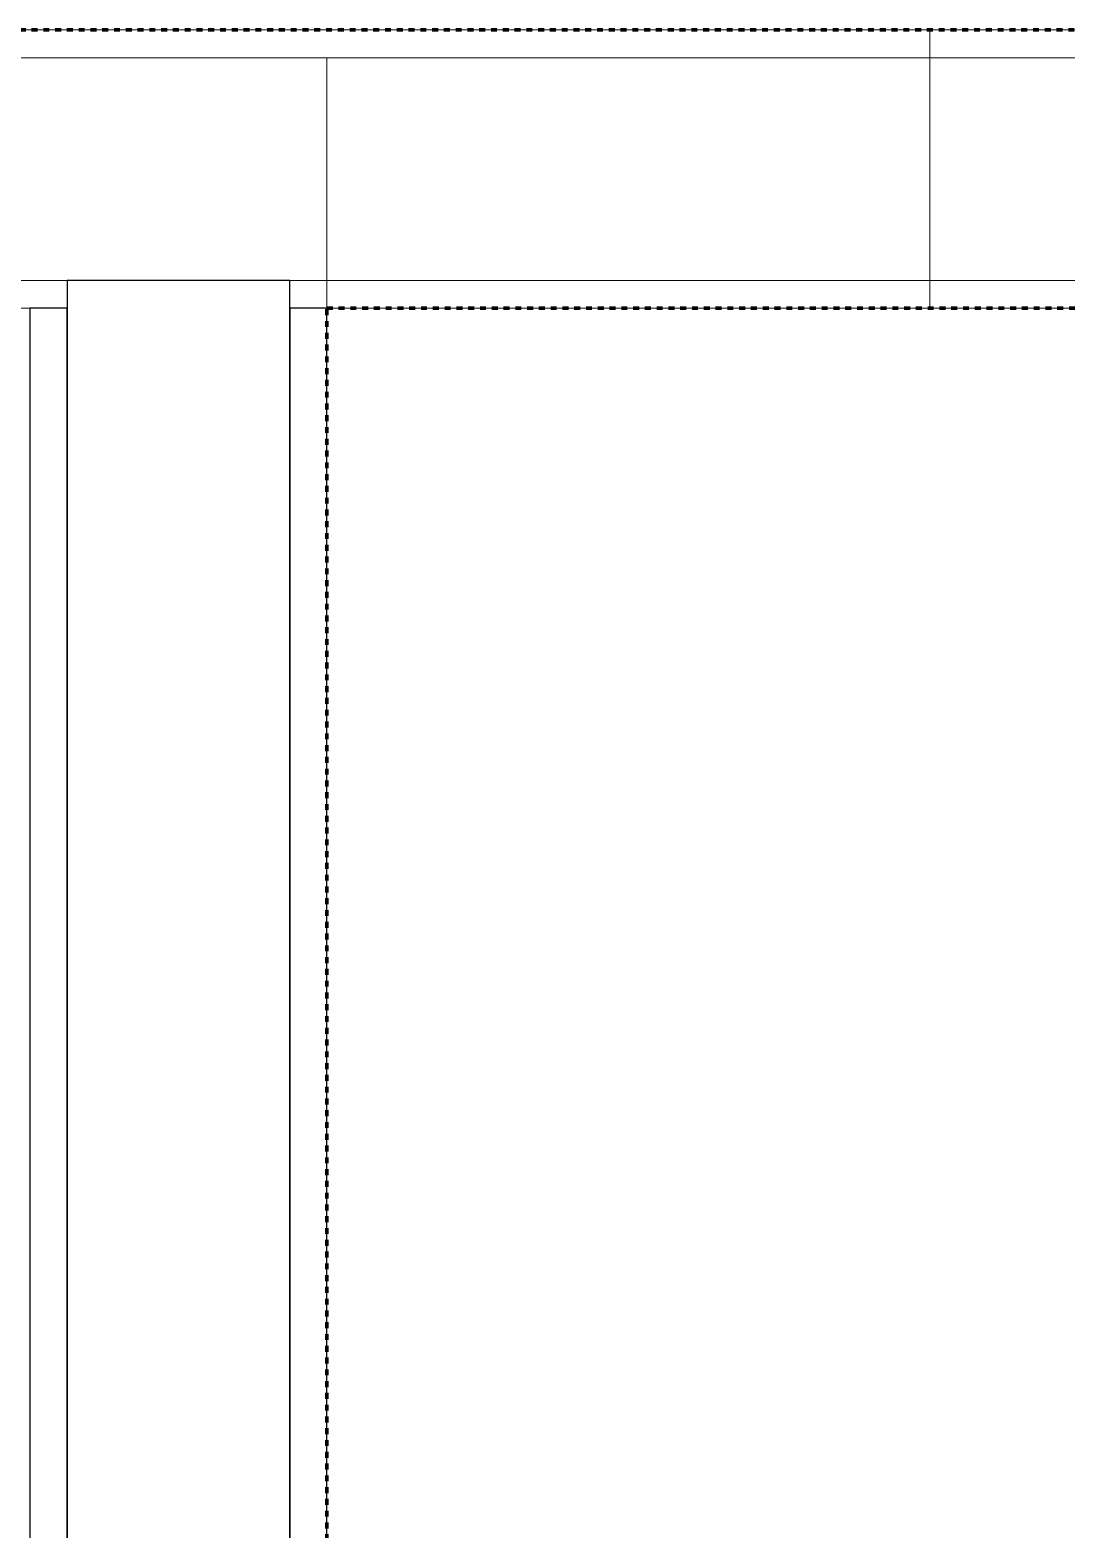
# Model space of a CAD drawing. Header units: millimetres. Extents: x -5300 to 98858, y -5196 to 93886.
# Drawn here: x 50490 to 51048, y 42357 to 43165 of the extents above; entities that cross this region are included whole.
import ezdxf

# ---------------------------------------------------------------- set-up
doc = ezdxf.new("R2010")
doc.units = ezdxf.units.MM
doc.linetypes.add('Штрих', pattern=[6.35, 3.175, -3.175])
doc.linetypes.add('Штрих_2_', pattern=[6.35, 3.175, -3.175])
for name, color, linetype, lineweight, true_color in [('_Разделитель помещений_', 4, 'Штрих', 70, 0x00ffff), ('Двери', 7, 'Continuous', 18, 0x7f7f7f), ('Стены', 7, 'Continuous', 18, 0x7f7f7f), ('Стены разрез', 7, 'Continuous', 50, 0x7f7f7f)]:
    doc.layers.add(name, color=color, linetype=linetype, lineweight=lineweight, true_color=true_color)

# ---------------------------------------------------------------- blocks, each defined once
blk = doc.blocks.new('СТВ_Перегородка_Кирпич 160308 - СТВ_Перегородка_Кирпич 2-246962-Подвал')
at = {"layer": 'Стены', "color": 254, "true_color": 0xd4d4d4}
blk.add_line((50650, 40510), (50650, 43150), dxfattribs=at)
blk = doc.blocks.new('СТВ_Перегородка_Кирпич 160308 - СТВ_Перегородка_Кирпич 160308-246959-Подвал')
at = {"layer": 'Стены', "color": 254, "true_color": 0xd4d4d4}
for p, q in [((50510, 43030), (50510, 43030)), ((50630, 43030), (50630, 43030)), ((50490, 43015), (50490, 43015)), ((50510, 43015), (50510, 43015)), ((50630, 43015), (50630, 43015)), ((50650, 43015), (50650, 43015))]:
    blk.add_line(p, q, dxfattribs=at)
at = {"layer": 'Стены разрез', "color": 254, "lineweight": 25, "true_color": 0xd4d4d4}
for p, q in [((50630, 43030), (50510, 43030)), ((50510, 43030), (50510, 40610)), ((50630, 40610), (50630, 43030)), ((50510, 43015), (50490, 43015)), ((50490, 43015), (50490, 40630)), ((50510, 40630), (50510, 43015)), ((50650, 43015), (50630, 43015)), ((50630, 43015), (50630, 40630)), ((50650, 40630), (50650, 43015))]:
    blk.add_line(p, q, dxfattribs=at)
blk.add_blockref('СТВ_Перегородка_Кирпич 160308 - СТВ_Перегородка_Кирпич 2-246962-Подвал', (0, 0))
blk = doc.blocks.new('СТВ_Перегородка_Кирпич 242319 - СТВ_Перегородка_Кирпич 2-249685-Подвал')
at = {"layer": 'Стены', "color": 254, "true_color": 0xd4d4d4}
blk.add_line((33750, 43150), (58000, 43150), dxfattribs=at)
blk = doc.blocks.new('СТВ_Перегородка_Кирпич 242319 - СТВ_Перегородка_Кирпич-249678-Подвал')
at = {"layer": 'Стены', "color": 254, "true_color": 0xd4d4d4}
for p, q in [((33750, 43165), (57830, 43165)), ((57830, 43165), (33750, 43165)), ((57830, 43165), (48765, 43165)), ((50975, 43150), (50975, 43165)), ((50975, 43165), (52475, 43165)), ((50975, 43165), (50975, 43150)), ((52475, 43165), (50975, 43165)), ((50975, 43165), (50975, 43150)), ((50975, 43150), (50975, 43165)), ((50975, 43165), (50975, 43165)), ((52475, 43165), (50975, 43165)), ((50975, 43165), (50975, 43165)), ((50975, 43165), (52475, 43165)), ((57830, 43150), (33750, 43150)), ((57830, 43150), (33750, 43150)), ((48750, 43150), (54250, 43150)), ((54250, 43150), (48750, 43150)), ((54250, 43150), (48750, 43150)), ((57830, 43150), (48765, 43150)), ((50975, 43150), (50975, 43150)), ((50975, 43150), (52475, 43150)), ((52475, 43150), (50975, 43150)), ((52475, 43150), (50975, 43150)), ((50975, 43150), (52475, 43150)), ((50975, 43150), (50975, 43150)), ((50975, 43150), (50975, 43150)), ((50975, 43150), (50975, 43030)), ((50975, 43030), (50975, 43150)), ((50975, 43150), (52475, 43150)), ((50975, 43030), (50975, 43150)), ((52475, 43150), (50975, 43150)), ((50975, 43150), (50975, 43030)), ((50975, 43150), (52475, 43150)), ((52475, 43150), (50975, 43150)), ((50975, 43150), (50975, 43150)), ((48750, 43030), (54250, 43030)), ((48750, 43030), (54250, 43030)), ((54250, 43030), (48750, 43030)), ((50510, 43030), (48750, 43030)), ((48750, 43030), (50510, 43030)), ((50510, 43030), (48765, 43030)), ((50510, 43030), (50510, 43030)), ((50510, 43015), (50510, 43030)), ((50510, 43030), (50510, 43030)), ((50510, 43015), (50510, 43030)), ((50510, 43030), (50510, 43015)), ((50630, 43030), (50630, 43030)), ((50630, 43030), (50630, 43015)), ((50630, 43030), (50630, 43015)), ((50630, 43015), (50630, 43030)), ((50630, 43030), (52725, 43030)), ((50630, 43030), (50630, 43030)), ((52725, 43030), (50630, 43030)), ((52725, 43030), (50630, 43030)), ((50975, 43030), (50975, 43030)), ((50975, 43030), (52475, 43030)), ((52475, 43030), (50975, 43030)), ((50975, 43030), (50975, 43030)), ((52475, 43030), (50975, 43030)), ((50975, 43030), (52475, 43030)), ((50975, 43030), (50975, 43030)), ((50975, 43030), (50975, 43015)), ((50975, 43015), (50975, 43030)), ((50975, 43030), (52475, 43030)), ((50975, 43015), (50975, 43030)), ((52475, 43030), (50975, 43030)), ((50975, 43030), (50975, 43015)), ((50975, 43030), (52475, 43030)), ((52475, 43030), (50975, 43030)), ((50975, 43030), (50975, 43030)), ((50510, 43015), (48750, 43015)), ((48750, 43015), (50510, 43015)), ((48765, 43015), (50510, 43015)), ((50510, 43015), (50510, 43015)), ((50510, 43015), (50510, 43015)), ((50630, 43015), (50630, 43015)), ((50630, 43015), (52725, 43015)), ((50630, 43015), (52725, 43015)), ((50630, 43015), (50630, 43015)), ((52725, 43015), (50630, 43015)), ((50975, 43015), (50975, 43015)), ((50975, 43015), (52475, 43015)), ((52475, 43015), (50975, 43015)), ((50975, 43015), (50975, 43015)), ((52475, 43015), (50975, 43015)), ((50975, 43015), (52475, 43015))]:
    blk.add_line(p, q, dxfattribs=at)
blk = doc.blocks.new('СТВ_Перегородка_Кирпич 242319 - СТВ_Перегородка_Кирпич 242319-249682-Подвал')
for name in ['СТВ_Перегородка_Кирпич 242319 - СТВ_Перегородка_Кирпич-249678-Подвал', 'СТВ_Перегородка_Кирпич 242319 - СТВ_Перегородка_Кирпич 2-249685-Подвал']:
    blk.add_blockref(name, (0, 0))
blk = doc.blocks.new('Дп-9 242685 - Дп-9-249715-Подвал')
at = {"layer": 'Двери', "color": 254, "true_color": 0xd4d4d4}
for p, q in [((51075, 43165), (50975, 43165)), ((50975, 43165), (50975, 43015)), ((50975, 43165), (51075, 43165)), ((51075, 43165), (50975, 43165)), ((50975, 43165), (50975, 43165)), ((50975, 43015), (50975, 43165)), ((50975, 43165), (50975, 43165)), ((50975, 43165), (50975, 43015)), ((50975, 43015), (50975, 43165)), ((50975, 43165), (51075, 43165)), ((52475, 43165), (50975, 43165)), ((50975, 43165), (50975, 43015)), ((50975, 43015), (50975, 43165)), ((50975, 43165), (50975, 43165)), ((50975, 43165), (50975, 43015)), ((50975, 43015), (50975, 43165)), ((50975, 43165), (51075, 43165)), ((51075, 43165), (50975, 43165)), ((50975, 43165), (50975, 43165)), ((50975, 43165), (52475, 43165)), ((50975, 43015), (51063, 43015)), ((50975, 43015), (50975, 43015)), ((51063, 43015), (50975, 43015)), ((50975, 43015), (50975, 43015)), ((50975, 43015), (51063, 43015)), ((51063, 43015), (50975, 43015)), ((52475, 43015), (50975, 43015)), ((50975, 43015), (50975, 43015)), ((50975, 43015), (51063, 43015)), ((50975, 43015), (52475, 43015)), ((50975, 43015), (50975, 43015)), ((51063, 43015), (50975, 43015))]:
    blk.add_line(p, q, dxfattribs=at)
blk = doc.blocks.new('Дп-9 242685 - Дп-9 242685-249719-Подвал')
blk.add_blockref('Дп-9 242685 - Дп-9-249715-Подвал', (0, 0))

msp = doc.modelspace()

# ---------------------------------------------------------------- linework, layer by layer
at = {"layer": '_Разделитель помещений_', "color": 131, "linetype": 'Штрих_2_', "true_color": 0xaaffff}
for p, q in [((15750, 43165), (57830, 43165)), ((50650, 43015), (52710, 43015)), ((50650, 40630), (50650, 43015))]:
    msp.add_line(p, q, dxfattribs=at)

# ---------------------------------------------------------------- block references
at = {"layer": 'Двери', "color": 254, "true_color": 0xd4d4d4}
msp.add_blockref('Дп-9 242685 - Дп-9 242685-249719-Подвал', (0, 0), dxfattribs=at)
at = {"layer": 'Стены', "color": 254, "true_color": 0xd4d4d4}
for name in ['СТВ_Перегородка_Кирпич 242319 - СТВ_Перегородка_Кирпич 242319-249682-Подвал', 'СТВ_Перегородка_Кирпич 160308 - СТВ_Перегородка_Кирпич 160308-246959-Подвал']:
    msp.add_blockref(name, (0, 0), dxfattribs=at)

doc.saveas('drawing.dxf')
